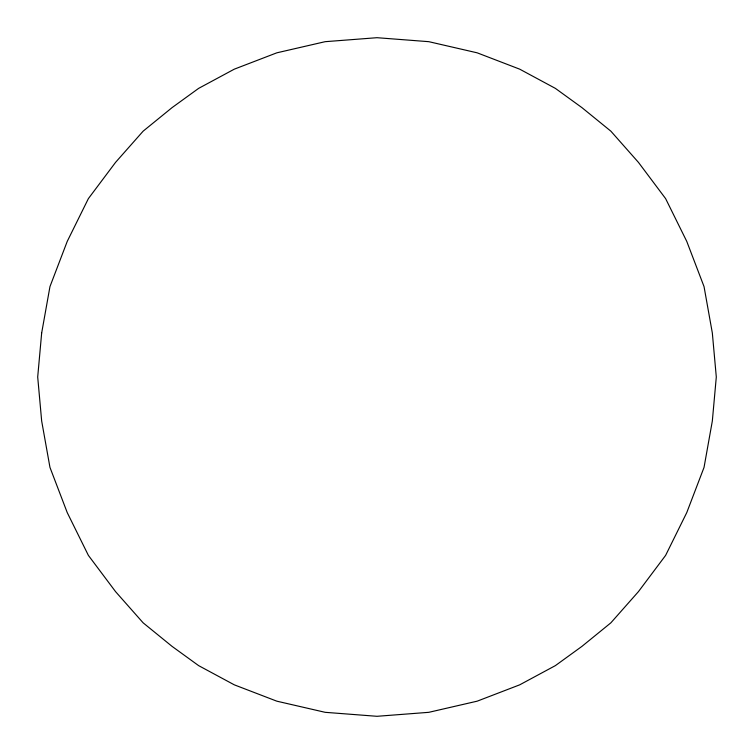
<?xml version="1.0" encoding="UTF-8"?>
<svg xmlns="http://www.w3.org/2000/svg" width="754" height="754" viewBox="0 0 754 754"><rect width="100%" height="100%" fill="white"/><g stroke="black" fill="none" stroke-linecap="round" stroke-linejoin="round"><path stroke-width="1.13" d="M41.668 332.985L37.7 377L41.668 421.015L49.962 467.395L67.229 512.588L88.378 555.378L115.56 591.636L143.128 622.823L172.044 646.357L198.622 665.622L234.305 684.839L276.822 701.173L325.191 712.323L377 716.3L428.809 712.323L477.178 701.173L519.694 684.839L555.378 665.622L581.956 646.357L610.872 622.823L638.44 591.636L665.622 555.378L686.771 512.588L704.038 467.395L712.332 421.015L716.3 377L712.332 332.985L704.038 286.605L686.771 241.412L665.622 198.622L638.44 162.364L610.872 131.177L581.956 107.643L555.378 88.378L519.694 69.161L477.178 52.827L428.809 41.677L377 37.7L325.191 41.677L276.822 52.827L234.305 69.161L198.622 88.378L172.044 107.643L143.128 131.177L115.56 162.364L88.378 198.622L67.229 241.412L49.962 286.605L41.668 332.985"/></g></svg>
